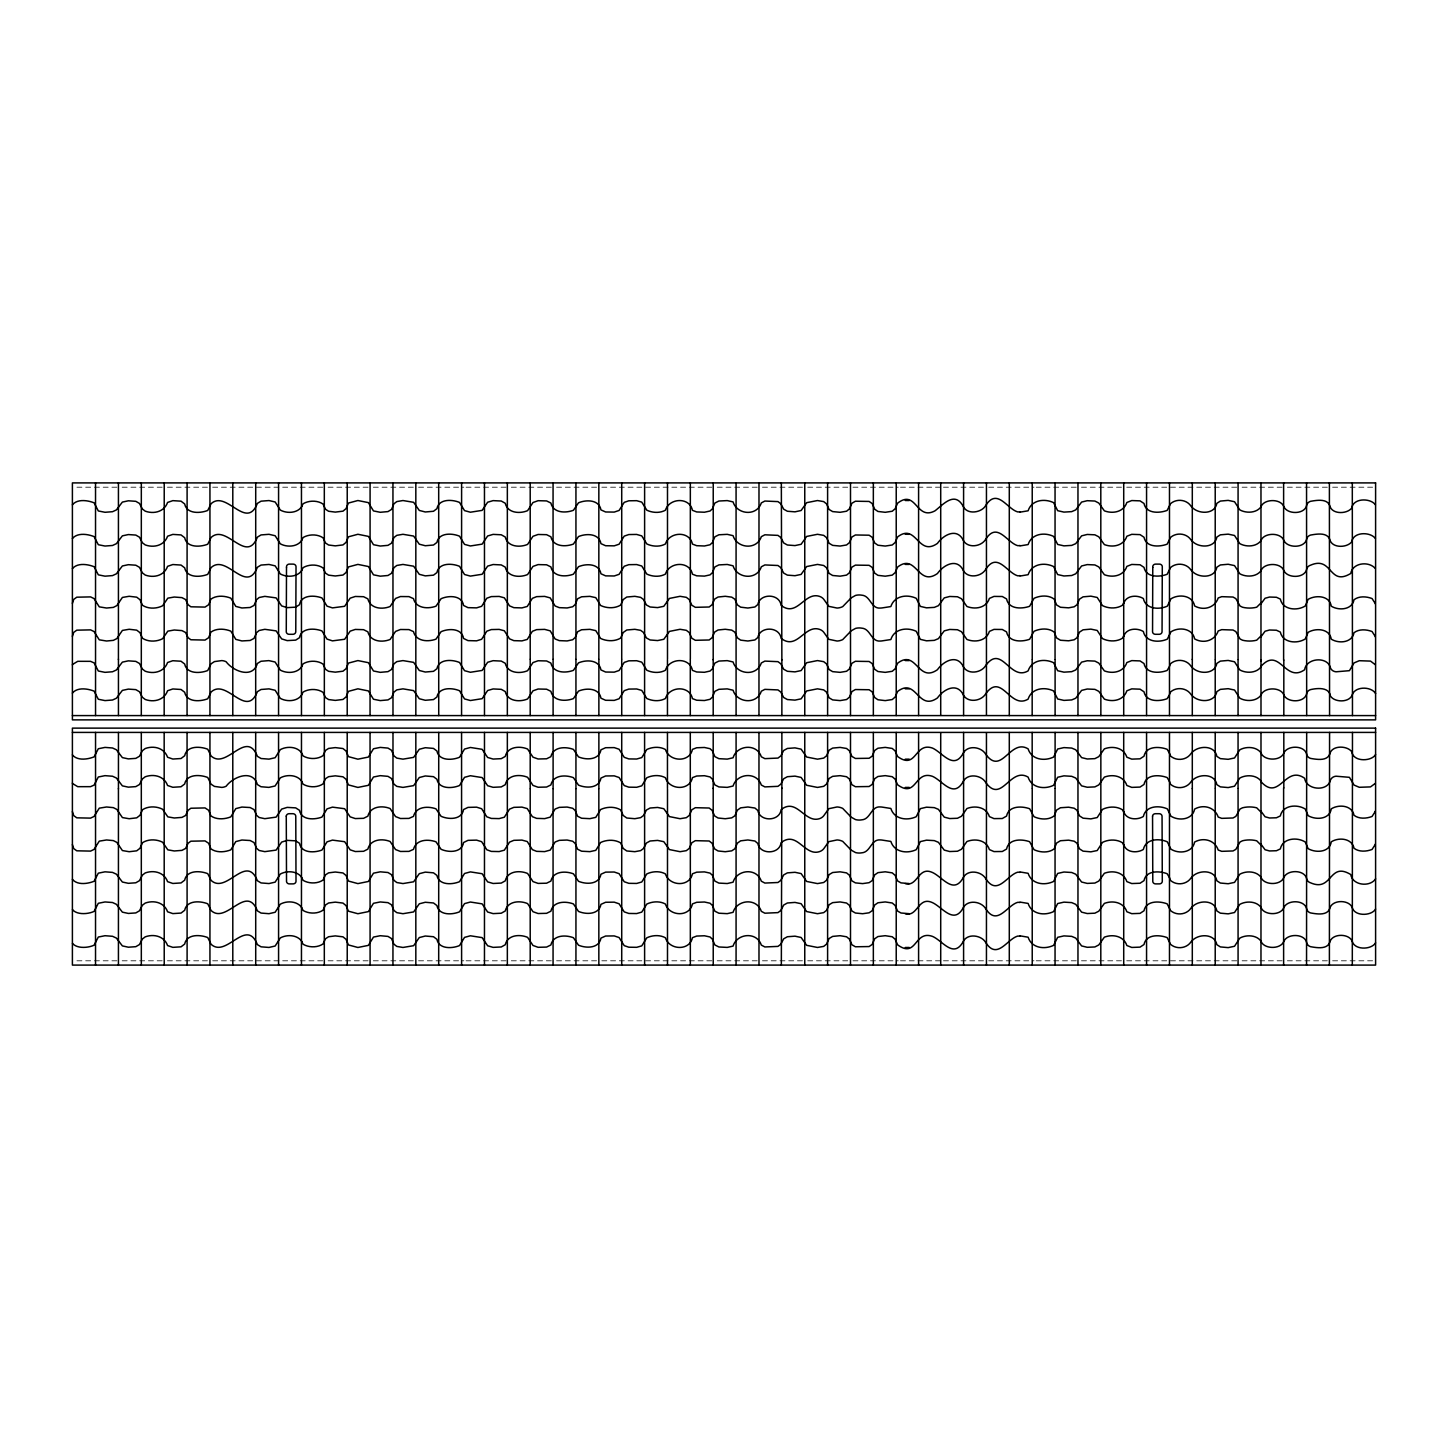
<?xml version="1.0" encoding="UTF-8"?>
<svg xmlns="http://www.w3.org/2000/svg" width="1448" height="1448" viewBox="0 0 1448 1448"><rect width="100%" height="100%" fill="white"/><g stroke="black" fill="none" stroke-linecap="round" stroke-linejoin="round"><path stroke-width="0.75" stroke-dasharray="5 3.75" d="M76.925 487.198L119.913 487.198M122.175 487.198L165.162 487.198M167.425 487.198L210.412 487.198M212.675 487.198L325.8 487.198M328.062 487.198L371.05 487.198M373.312 487.198L416.3 487.198M418.562 487.198L463.812 487.198M466.075 487.198L509.062 487.198M511.325 487.198L554.312 487.198M556.575 487.198L599.562 487.198M601.825 487.198L714.95 487.198M717.212 487.198L760.2 487.198M762.462 487.198L805.45 487.198M807.712 487.198L850.7 487.198M852.962 487.198L898.212 487.198M900.475 487.198L941.2 487.198M943.462 487.198L986.45 487.198M988.712 487.198L1033.963 487.198M1036.225 487.198L1079.213 487.198M1081.475 487.198L1124.463 487.198M1126.725 487.198L1239.85 487.198M1242.112 487.198L1285.1 487.198M1287.362 487.198L1330.35 487.198M1332.612 487.198L1373.338 487.198M76.925 960.802L119.913 960.802M122.175 960.802L165.162 960.802M167.425 960.802L210.412 960.802M212.675 960.802L325.8 960.802M328.062 960.802L371.05 960.802M373.312 960.802L416.3 960.802M418.562 960.802L463.812 960.802M466.075 960.802L509.062 960.802M511.325 960.802L554.312 960.802M556.575 960.802L599.562 960.802M601.825 960.802L714.95 960.802M717.212 960.802L760.2 960.802M762.462 960.802L805.45 960.802M807.712 960.802L850.7 960.802M852.962 960.802L898.212 960.802M900.475 960.802L941.2 960.802M943.462 960.802L986.45 960.802M988.712 960.802L1033.963 960.802M1036.225 960.802L1079.213 960.802M1081.475 960.802L1124.463 960.802M1126.725 960.802L1239.85 960.802M1242.112 960.802L1285.1 960.802M1287.362 960.802L1330.35 960.802M1332.612 960.802L1373.338 960.802"/><path stroke-width="1.5" d="M713.194 659.872L713.231 482.908M781.866 788.02L781.341 965.092M1192.301 788.707L1192.301 732.416M1260.991 659.962L1260.991 715.584M1375.347 783.35L1370.532 786.898L1359.274 787.296L1354.079 785.087L1349.427 777.323L1335.979 776.2A6.57 5.955 0 0 0 1330.133 781.142C1326.603 791.784 1306.168 789.866 1304.648 778.282C1285.209 764.58 1279.616 801.631 1261.371 782.065M1375.129 811.332L1375.148 811.26A32.689 29.612 0 0 0 1374.804 812.219L1372.052 816.473C1366.423 818.645 1359.002 819.152 1354.025 815.278C1351.998 805.179 1338.803 804.111 1331.273 808.853C1329.626 819.55 1315.888 820.147 1308.159 815.695L1305.282 809.07C1297.354 803.948 1282.747 804.925 1280.34 815.93L1276.43 817.776L1269.534 817.993L1265.063 816.763L1260.955 811.17M1375.148 844.238L1375.129 844.311A32.689 29.612 0 0 0 1374.804 845.198L1372.052 849.451C1366.423 851.623 1359.002 852.13 1354.025 848.256C1352.034 838.356 1338.966 836.98 1331.273 841.831C1329.626 852.528 1315.888 853.125 1308.159 848.673L1305.282 842.048C1297.354 836.926 1282.747 837.903 1280.34 848.908L1276.43 850.736L1269.534 850.953L1265.063 849.741L1260.955 844.148M1169.622 665.827L1170.599 663.673C1176.482 658.514 1186.527 659.474 1190.944 666.134A14.878 13.485 0 0 0 1193.243 668.433C1200.193 674.406 1214.89 674.062 1216.845 663.383L1220.356 661.121L1228.157 660.433L1234.529 661.79L1239.814 669.935C1246.348 673.61 1257.045 673.193 1261.389 666.315M1169.622 694.081L1170.599 691.927C1176.482 686.75 1186.527 687.728 1190.944 694.388A14.878 13.485 0 0 0 1193.243 696.687C1200.193 702.66 1214.89 702.316 1216.845 691.637L1220.356 689.375L1228.157 688.687L1234.529 690.026L1239.814 698.189C1246.348 701.864 1257.045 701.447 1261.389 694.569M72.4 603.345L73.739 599.4L76.78 597.191L90.572 596.902L94.011 598.567L99.279 606.857L106.573 608.033L113.342 607.4L116.817 605.626L122.392 597.445L129.162 596.286L136.709 597.173L139.895 599.635L142.592 605.355C148.348 609.065 156.619 608.866 162.592 605.771L167.841 598.151L174.285 597.029L181.941 597.626L185.543 599.526L188.113 604.739L190.865 606.803L205.037 607.092L208.548 604.793L210.956 599.11C216.548 595.11 224.657 595.725 230.811 598.151L235.807 606.404L241.907 607.979L250.124 607.49L253.979 605.463L256.567 599.725L259.138 597.517L264.821 596.359L276.097 597.897L281.654 605.916L287.193 607.635L295.682 607.164L299.464 604.721C301.365 594.657 314.451 595.11 321.945 597.952L327.031 606.151L332.461 607.889L344.642 606.296L350.163 598.169L355.285 596.467L363.575 596.703L367.864 598.857C370.217 608.594 381.964 609.807 390.091 606.513L395.557 598.44L400.444 596.54L408.951 596.612L413.495 598.639C415.938 608.45 427.848 609.174 435.993 606.187L441.079 598.712C448.717 595.291 461.912 595.164 463.577 605.481L467.994 607.653L476.591 607.87L481.641 606.314L486.836 598.223L491.306 596.594L499.162 596.431L504.338 597.825L509.533 605.861L513.859 607.671L521.914 607.907L527.253 606.459L532.357 598.35L536.629 596.648L544.665 596.395L550.222 597.897L555.109 605.988L559.29 607.653L567.109 607.961L572.72 606.748L575.182 604.504L577.625 598.748L581.625 596.793L589.879 596.359L595.798 597.662L600.63 605.499C606.676 608.377 614.73 608.667 620.559 605.137L623.292 599.49L626.785 597.029L634.839 596.323L640.668 597.372L643.473 599.49L646.46 604.993L650.116 607.002L657.609 607.599L663.799 606.314L669.429 598.422L680.053 596.304L686.334 597.336L689.212 599.581L691.873 605.264L695.348 607.327L709.176 607.002L712.09 604.703L714.679 599.038L718.081 597.029L725.231 596.286L731.747 597.155L734.824 599.201L737.412 604.884L740.634 607.164L747.874 608.033L754.915 606.984L757.829 604.522C759.892 593.246 779.476 593.227 781.106 605.373C797.178 617.862 804.527 591.345 819.514 596.377A9.032 8.181 0 0 1 823.767 599.291L828.799 606.35L837.053 608.051A12.978 11.765 0 0 0 842.736 606.603L851.153 597.879L855.515 595.436A12.96 11.747 0 0 1 861.632 595.164C870.773 595.653 870.845 609.137 880.547 608.051A15.114 13.684 0 0 0 882.773 607.816L890.864 606.567C894.212 595.924 906.756 593.879 916.222 598.314L920.367 606.404L926.521 607.834L934.322 607.382L938.413 605.68L944.241 597.897L949.725 596.467L957.436 596.757L961.418 598.694L966.938 606.477C975.391 609.789 986.378 607.87 989.4 598.422L993.98 596.413L1002.288 596.504L1006.577 598.947C1008.659 609.355 1021.691 609.101 1029.6 606.296L1034.035 598.314C1040.117 595.454 1048.66 594.838 1054.18 599.146L1056.642 604.974L1060.461 607.273L1068.624 607.834L1074.163 606.803L1076.914 604.812L1079.556 599.11L1083.068 596.847L1090.869 596.16L1097.204 597.463L1102.489 605.608C1108.462 608.667 1116.698 608.92 1122.453 605.246L1123.72 602.748M72.4 636.324L73.739 632.378L76.78 630.17L90.572 629.88L94.011 631.527L99.279 639.835L106.573 641.011L113.342 640.36L116.817 638.604L122.392 630.423L129.162 629.265L136.709 630.151L139.895 632.613L142.592 638.333C148.348 642.043 156.619 641.826 162.592 638.731L167.841 631.129L174.285 630.007L181.941 630.604L185.543 632.486L188.113 637.717L190.865 639.763L205.037 640.07L208.548 637.772L210.956 632.088C216.548 628.088 224.657 628.685 230.811 631.129L235.807 639.383L241.907 640.939L250.124 640.469L253.979 638.423L256.567 632.704L259.138 630.495L264.821 629.319L276.097 630.875L281.654 638.894L287.193 640.613L295.682 640.125L299.464 637.699C301.365 627.636 314.451 628.07 321.945 630.93L327.031 639.111L332.461 640.867L344.642 639.274L350.163 631.147L355.285 629.428L363.575 629.681L367.864 631.817C370.217 641.573 381.964 642.785 390.091 639.473L395.557 631.419L400.444 629.5L408.951 629.59L413.495 631.618C415.938 641.428 427.848 642.152 435.993 639.147L441.079 631.69C448.735 628.305 461.876 628.07 463.577 638.459L467.994 640.613L476.591 640.831L481.641 639.274L486.836 631.183L491.306 629.572L499.162 629.391L504.338 630.785L509.533 638.84L513.859 640.649L521.914 640.885L527.253 639.419L532.357 631.328L536.629 629.627L544.665 629.373L550.222 630.857L555.109 638.966L559.29 640.631L567.109 640.939L572.72 639.726L575.182 637.464L577.625 631.726L581.625 629.753L589.879 629.337L595.798 630.64L600.63 638.459C606.676 641.355 614.73 641.645 620.559 638.115L623.292 632.45L626.785 629.989L634.839 629.301L640.668 630.351L643.473 632.468L646.46 637.971L650.116 639.98L657.609 640.559L663.799 639.292L669.429 631.4L680.053 629.283L686.334 630.314L689.212 632.541L691.873 638.242L695.348 640.306L709.176 639.98L712.09 637.681L714.679 632.016L718.081 629.989L725.231 629.265L731.747 630.133L734.824 632.179L737.412 637.862L740.634 640.143L747.874 641.011L754.915 639.962L757.829 637.5C759.892 626.224 779.458 626.206 781.106 638.351C797.178 650.822 804.527 624.323 819.514 629.355A9.032 8.181 0 0 1 823.767 632.269L828.799 639.31L837.053 641.03A12.978 11.765 0 0 0 842.736 639.582L851.153 630.839L855.515 628.414A12.96 11.747 0 0 1 861.632 628.142C870.773 628.631 870.845 642.116 880.547 641.03A15.114 13.684 0 0 0 882.773 640.776L890.864 639.545C894.104 628.866 906.828 626.875 916.222 631.292L920.367 639.364L926.521 640.812L934.322 640.36L938.413 638.64L944.241 630.875L949.725 629.446L957.436 629.735L961.418 631.672L966.938 639.455C975.391 642.767 986.378 640.849 989.4 631.4L993.98 629.391L1002.288 629.482L1006.577 631.925C1008.659 642.333 1021.691 642.079 1029.6 639.274L1034.035 631.292C1040.117 628.432 1048.66 627.799 1054.18 632.124L1056.642 637.953L1060.461 640.251L1068.624 640.794L1074.163 639.781L1076.914 637.772L1079.556 632.088L1083.068 629.826L1090.869 629.12L1097.204 630.441L1102.489 638.586C1108.462 641.627 1116.698 641.898 1122.453 638.224L1123.72 635.726M1169.477 666.514L1167.142 670.442C1159.432 673.356 1146.092 673.899 1144.01 663.546L1140.047 660.921L1131.757 660.614L1126.852 662.551C1123.739 671.962 1113.005 674.171 1104.371 670.876L1098.76 663.075L1094.887 661.102L1087.231 660.759L1081.602 662.134L1075.737 669.953L1071.701 671.673L1063.954 672.162L1057.674 670.732L1053.583 662.695C1044.062 658.17 1031.628 660.197 1028.134 670.858C1009.998 681.556 1001.799 643.6 985.798 665.428M1169.477 694.769L1167.142 698.696C1159.432 701.61 1146.092 702.153 1144.01 691.8L1140.047 689.176L1131.757 688.868L1126.852 690.805C1123.739 700.217 1113.005 702.425 1104.371 699.131L1098.76 691.33L1094.887 689.357L1087.231 689.013L1081.602 690.388L1075.737 698.207L1071.701 699.927L1063.954 700.398L1057.674 698.986L1053.583 690.949C1044.153 686.461 1031.465 688.397 1028.134 699.113C1009.98 709.972 1001.835 671.727 985.798 693.683M1260.937 603.02L1256.683 607.219A27.041 24.489 0 0 1 1242.583 607.255L1240.049 606.024L1235.832 598.621L1233.026 597.047L1221.732 596.666L1218.202 597.97C1214.981 607.671 1203.704 611.092 1194.6 605.934C1192.591 595.291 1178.998 593.752 1170.943 598.839L1167.323 606.151C1159.052 609.88 1145.694 609.264 1143.359 598.549C1137.151 594.639 1125.983 595.255 1123.72 603.526M1260.937 635.998L1256.683 640.197A27.041 24.489 0 0 1 1242.583 640.233L1240.049 638.984L1235.832 631.6L1233.026 630.025L1221.732 629.645L1218.202 630.948C1214.926 640.559 1203.722 644.125 1194.6 638.894C1192.591 628.251 1178.998 626.712 1170.943 631.817L1167.323 639.111C1159.052 642.858 1145.694 642.242 1143.359 631.527C1137.151 627.618 1125.983 628.233 1123.72 636.486M1375.564 754.553C1371.763 761.467 1353.283 762.336 1351.744 751.693C1347.111 745.43 1331.762 745.105 1329.807 754.01C1327.074 761.358 1316.666 759.422 1310.603 758.408A6.027 5.466 0 0 1 1306.766 754.861C1305.3 745.068 1287.344 744.906 1283.833 753.087C1280.72 760.978 1265.226 760.942 1261.371 753.811M1375.6 878.864C1369.971 887.353 1352.631 885.561 1350.749 874.538C1328.757 861.252 1332.612 892.384 1310.603 882.827A6.027 5.466 0 0 1 1306.766 879.28C1305.3 869.488 1287.344 869.325 1283.833 877.506C1280.72 885.398 1265.226 885.361 1261.371 878.23M1375.564 909.091C1371.672 915.878 1355.183 916.656 1352.341 907.932C1349.536 899.389 1331.78 899.389 1329.807 908.566C1327.074 915.896 1316.666 913.978 1310.603 912.946A6.027 5.466 0 0 1 1306.766 909.398C1305.3 899.624 1287.344 899.461 1283.833 907.643C1280.72 915.516 1265.226 915.498 1261.371 908.349M1375.564 942.847C1371.672 949.635 1355.183 950.413 1352.341 941.689C1349.536 933.145 1331.78 933.145 1329.807 942.322C1327.074 949.653 1316.666 947.734 1310.603 946.702A6.027 5.466 0 0 1 1306.766 943.155C1305.3 933.381 1287.344 933.218 1283.833 941.399C1280.72 949.291 1265.226 949.255 1261.371 942.123M1261.389 506.257C1257.045 513.153 1246.348 513.551 1239.814 509.877L1234.529 501.732L1228.157 500.375L1220.356 501.08L1216.845 503.325C1214.963 514.094 1200.139 514.293 1193.243 508.375A14.878 13.485 0 0 1 1190.944 506.076C1186.527 499.415 1176.482 498.456 1170.599 503.632L1167.142 510.402C1159.432 513.316 1146.092 513.859 1144.01 503.488L1140.047 500.863L1131.757 500.556L1126.852 502.492C1123.739 511.904 1113.005 514.112 1104.371 510.836L1098.76 503.035L1094.887 501.044L1087.231 500.7L1081.602 502.076L1075.737 509.895L1071.701 511.633L1063.954 512.103L1057.674 510.691L1053.583 502.637C1044.153 498.148 1031.465 500.103 1028.134 510.8L1020.044 512.139M1261.389 540.014C1257.045 546.91 1246.348 547.308 1239.814 543.634L1234.529 535.489L1228.157 534.149L1220.356 534.837L1216.845 537.081C1214.963 547.851 1200.139 548.05 1193.243 542.131A14.878 13.485 0 0 1 1190.944 539.832C1186.527 533.172 1176.482 532.212 1170.599 537.389L1167.142 544.158C1159.432 547.072 1146.092 547.615 1144.01 537.244L1140.047 534.62L1131.757 534.33L1126.852 536.249C1123.739 545.661 1113.005 547.887 1104.371 544.593L1098.76 536.792L1094.887 534.819L1087.231 534.457L1081.602 535.851L1075.737 543.652L1071.701 545.389L1063.954 545.86L1057.674 544.448L1053.583 536.394C1044.153 531.905 1031.465 533.86 1028.134 544.575L1020.044 545.896M1261.389 570.15C1257.045 577.028 1246.348 577.444 1239.814 573.77L1234.529 565.607L1228.157 564.268L1220.356 564.955L1216.845 567.218C1214.963 577.987 1200.139 578.186 1193.243 572.268A14.878 13.485 0 0 1 1190.944 569.969C1186.527 563.308 1176.482 562.349 1170.599 567.507L1167.142 574.277C1159.432 577.191 1146.092 577.734 1144.01 567.381L1140.047 564.756L1131.757 564.449L1126.852 566.385C1123.739 575.797 1113.005 578.005 1104.371 574.711L1098.76 566.91L1094.887 564.937L1087.231 564.593L1081.602 565.969L1075.737 573.788L1071.701 575.508L1063.954 575.978L1057.674 574.566L1053.583 566.53C1044.062 562.005 1031.628 564.032 1028.134 574.693L1020.044 576.033M1261.371 505.877C1265.226 498.746 1280.72 498.709 1283.833 506.601C1287.344 514.782 1305.3 514.619 1306.766 504.845A6.027 5.466 0 0 1 1310.603 501.298C1316.648 500.266 1327.074 498.347 1329.807 505.678C1331.762 514.583 1347.111 514.257 1351.744 508.013C1353.428 497.678 1370.749 498.021 1375.419 504.827M1261.371 539.651C1265.226 532.502 1280.72 532.466 1283.833 540.357C1287.344 548.539 1305.3 548.376 1306.766 538.602A6.027 5.466 0 0 1 1310.603 535.054C1316.648 534.022 1327.074 532.104 1329.807 539.434C1331.762 548.358 1347.111 548.014 1351.744 541.769C1353.428 531.434 1370.749 531.778 1375.419 538.584M1261.371 569.77C1265.226 562.639 1280.72 562.602 1283.833 570.494C1287.344 578.675 1305.3 578.512 1306.766 568.72A6.027 5.466 0 0 1 1310.603 565.173C1332.612 555.616 1328.757 586.748 1350.749 573.462C1352.704 562.584 1369.012 560.919 1375.347 568.539M1261.371 694.189C1265.226 687.058 1280.72 687.022 1283.833 694.913C1287.344 703.095 1305.3 702.932 1306.766 693.139A6.027 5.466 0 0 1 1310.603 689.592C1317.155 688.126 1329.119 686.895 1330.386 695.909C1334.386 702.66 1349.645 702.823 1352.341 694.624C1355.274 686.117 1371.365 686.28 1375.6 693.556M1261.371 665.935C1279.616 646.369 1285.209 683.42 1304.648 669.718C1306.187 658.134 1326.585 656.216 1330.133 666.858A6.57 5.955 0 0 0 1335.979 671.8L1349.427 670.677L1354.079 662.913L1359.274 660.704L1370.532 661.102L1375.347 664.741M985.563 505.75C981.726 512.429 968.006 515.072 963.481 506.927M985.654 539.344C981.292 546.656 968.097 548.557 963.481 540.683M985.654 569.462C981.292 576.793 968.097 578.693 963.481 570.802M985.654 665.628C981.292 672.958 968.097 674.859 963.481 666.967M985.654 693.882C981.292 701.212 968.097 703.113 963.481 695.221M963.336 753.069C953.671 770.734 942.485 752.544 932.494 748.091C914.376 741.774 916.801 770.445 897.651 756.562L895.136 750.951L892.24 748.453L885.235 747.385L877.941 748.236L874.683 750.48L872.167 756.164L869.108 758.263L855.406 758.462L851.949 756.453L849.397 750.824L846.573 748.471L840.093 747.403L832.654 748.091L829.143 750.173L826.518 755.82L823.695 758.1L817.468 759.168L806.663 757.033L801.106 749.159L794.97 747.874L787.386 748.453L783.712 750.48L780.762 755.965L777.974 758.082L764.87 758.643L761.322 756.779C756.761 742.951 736.797 745.123 733.086 757.775L727.24 759.114L718.896 758.68L714.86 756.652L712.452 750.933L710.027 748.688L704.452 747.476L696.669 747.765L692.434 749.394C689.646 762.825 669.32 761.919 665.428 749.503C659.854 746.39 652.487 746.824 646.822 749.503L641.754 757.576L636.686 759.024L628.812 758.915L624.233 757.322L619.092 749.25L614.224 747.602L605.608 747.711L600.956 749.811C599.182 760.11 586.331 760.218 578.494 756.888L573.444 749.412C565.462 746.39 553.172 746.661 550.892 756.671L546.584 758.788L538.095 758.987L532.991 757.177L527.579 749.032C519.615 745.666 507.506 746.625 505.261 756.435L501.261 758.661L493.098 759.06L487.65 757.467L482.112 749.304L470.383 747.476L464.536 749.069L459.505 757.268C452.174 760.363 438.889 761.014 436.916 751.005L433.495 748.417L425.296 747.711L419.287 749.268L413.639 757.376L402.96 759.15L396.806 758.119L393.983 755.928L391.449 750.227L387.974 748.091L380.263 747.403L373.475 748.761L368.371 757.069L357.891 759.186L348.461 756.652L346.036 751.041L342.977 748.544L335.284 747.602L328.587 748.435L325.529 750.426L323.013 755.657C317.42 759.458 308.967 759.367 303.193 755.983L301.854 753.666M963.336 781.323C953.617 799.061 942.576 780.707 932.494 776.345C914.376 770.028 916.801 798.699 897.651 784.816L895.136 779.205L892.24 776.707L885.235 775.639L877.941 776.49L874.683 778.734L872.167 784.418L869.108 786.517L855.406 786.716L851.949 784.707L849.397 779.078L846.573 776.725L840.093 775.657L832.654 776.345L829.143 778.427L826.518 784.074L823.695 786.336L817.468 787.422L806.663 785.269L801.106 777.413L794.97 776.128L787.386 776.707L783.712 778.734L780.762 784.219L777.974 786.336L764.87 786.898L761.322 785.033C756.761 771.205 736.797 773.377 733.086 786.029L727.24 787.368L718.896 786.934L714.86 784.906L712.452 779.187L710.027 776.942L704.452 775.712L696.669 776.019L692.434 777.648C689.646 791.079 669.32 790.174 665.428 777.757C659.854 774.644 652.487 775.078 646.822 777.757L641.754 785.83L636.686 787.278L628.812 787.169L624.233 785.576L619.092 777.504L614.224 775.856L605.608 775.965L600.956 778.065C599.146 788.418 586.368 788.436 578.494 785.124L573.444 777.666C565.462 774.644 553.172 774.915 550.892 784.925L546.584 787.042L538.095 787.241L532.991 785.431L527.579 777.286C519.633 773.992 507.488 774.771 505.261 784.689L501.261 786.916L493.098 787.314L487.65 785.721L482.112 777.558L470.383 775.73L464.536 777.323L459.505 785.522C452.174 788.617 438.889 789.269 436.916 779.259L433.495 776.671L425.296 775.965L419.287 777.522L413.639 785.631L402.96 787.404L396.806 786.373L393.983 784.183L391.449 778.481L387.974 776.345L380.263 775.657L373.475 777.015L368.371 785.323L357.891 787.422L348.461 784.906L346.036 779.296L342.977 776.798L335.284 775.838L328.587 776.689L325.529 778.68L323.013 783.911C317.42 787.712 308.967 787.603 303.193 784.237L301.854 781.92M963.336 877.488C953.671 895.154 942.485 876.963 932.494 872.511C917.978 865.795 917.96 887.19 905.235 883.606M963.282 907.715C953.888 925.091 942.449 907.226 932.494 902.647C917.978 895.914 917.96 917.326 905.235 913.742M963.282 941.471C953.617 959.083 942.612 940.657 932.494 936.404C914.159 929.888 916.946 958.829 897.651 944.874L895.136 939.245L892.24 936.765L885.235 935.698L877.941 936.548L874.683 938.793L872.167 944.458L869.108 946.558L855.406 946.775L851.949 944.766L849.397 939.137L846.573 936.784L840.093 935.698L832.654 936.404L829.143 938.485L826.518 944.132L823.695 946.395L817.468 947.463L806.663 945.327L801.106 937.471L794.97 936.168L787.386 936.747L783.712 938.793L780.762 944.259L777.974 946.395L764.87 946.956L761.322 945.091C756.761 931.245 736.797 933.435 733.086 946.087L727.24 947.408L718.896 946.974L714.86 944.947L712.452 939.245L710.027 936.983L704.452 935.77L696.669 936.06L692.434 937.689C689.646 951.119 669.32 950.214 665.428 937.797C659.854 934.684 652.487 935.118 646.822 937.815L641.754 945.87L636.686 947.318L628.812 947.209L624.233 945.635L619.092 937.544L614.224 935.915L605.608 936.023L600.956 938.105C599.182 948.422 586.331 948.512 578.494 945.182L573.444 937.725C565.462 934.684 553.172 934.974 550.892 944.965L546.584 947.082L538.095 947.3L532.991 945.472L527.579 937.345C519.615 933.978 507.506 934.919 505.261 944.73L501.261 946.974L493.098 947.372L487.65 945.779L482.112 937.616L470.383 935.788L464.536 937.381L459.505 945.58C452.174 948.675 438.889 949.327 436.916 939.318L433.495 936.729L425.296 936.023L419.287 937.562L413.639 945.689L402.96 947.463L396.806 946.413L393.983 944.241L391.449 938.521L387.974 936.404L380.263 935.716L373.475 937.073L368.371 945.381L357.891 947.481L348.461 944.947L346.036 939.354L342.977 936.838L335.284 935.897L328.587 936.747L325.529 938.738L323.013 943.969C317.42 947.77 308.967 947.662 303.193 944.295L301.854 941.96M72.4 504.827C77.251 498.746 87.676 500.248 94.102 502.836L98.319 510.963L105.016 512.284L112.528 511.705L116.401 509.913L122.374 502.094L128.365 500.791L135.804 501.316L139.424 503.415L142.429 509.026L145.234 511.162C154.067 514.348 164.312 511.687 167.588 502.438L172.837 500.646L181.036 501.171L184.674 503.958C186.774 514.185 200.24 513.406 207.734 510.456L211.1 503.723C226.359 489.551 246.359 531.036 257.4 503.379L261.056 501.171L268.984 500.556L275.156 501.985L280.315 510.058C286.867 513.714 297.492 513.316 301.854 506.438M72.4 538.584C77.251 532.502 87.676 534.004 94.102 536.611L98.319 544.72L105.016 546.041L112.528 545.48L116.401 543.67L122.374 535.851L128.365 534.565L135.804 535.072L139.424 537.172L142.429 542.783L145.234 544.919C154.067 548.104 164.312 545.444 167.588 536.212L172.837 534.403L181.036 534.927L184.674 537.715C186.774 547.941 200.24 547.163 207.734 544.213L211.1 537.48C226.359 523.307 246.359 564.792 257.4 537.136L261.056 534.927L268.984 534.312L275.156 535.742L280.315 543.814C286.867 547.471 297.492 547.072 301.854 540.194M72.4 568.702C77.251 562.62 87.676 564.141 94.102 566.729L98.319 574.838L105.016 576.177L112.528 575.598L116.401 573.806L122.374 565.969L128.365 564.684L135.804 565.209L139.424 567.308L142.429 572.901L145.234 575.055C154.067 578.241 164.312 575.562 167.588 566.331L172.837 564.539L181.036 565.064L184.674 567.833C186.774 578.078 200.24 577.299 207.734 574.349L211.1 567.616C226.522 553.317 246.214 595.001 257.4 567.254L261.056 565.064L268.984 564.449L275.156 565.86L280.315 573.951C286.867 577.589 297.492 577.191 301.854 570.313M72.4 693.121C77.251 687.04 87.676 688.56 94.102 691.149L98.319 699.257L105.016 700.597L112.528 700.018L116.401 698.226L122.374 690.388L128.365 689.103L135.804 689.628L139.424 691.728L142.429 697.321L145.234 699.475C154.067 702.66 164.312 699.981 167.588 690.75L172.837 688.958L181.036 689.483L184.674 692.253C186.774 702.497 200.24 701.719 207.734 698.769L211.1 692.035C226.522 677.736 246.214 719.403 257.4 691.673L261.056 689.483L268.984 688.868L275.156 690.28L280.315 698.37C286.867 702.009 297.492 701.61 301.854 694.732M301.854 666.478C297.51 673.374 286.867 673.754 280.315 670.116L275.084 662.008L268.839 660.614L260.966 661.265L257.382 663.474C252.767 679.04 233.273 671.347 226.178 661.79A10.317 9.34 0 0 0 221.743 660.596L214.449 661.591L211.082 663.799L207.716 670.533C200.204 673.465 186.774 674.207 184.656 663.999L181 661.229L172.783 660.722L167.57 662.514C164.276 671.745 154.049 674.388 145.216 671.22L142.411 669.067L139.424 663.456L135.786 661.374L128.347 660.849L122.374 662.134L116.401 669.971L112.51 671.763L104.98 672.343L98.319 671.003L94.084 662.894L90.536 661.338L77.74 661.32L72.653 664.379A7.385 6.679 0 0 0 72.4 664.867M1260.955 603.852L1265.063 598.259L1269.534 597.047L1276.43 597.264L1280.34 599.092C1282.747 610.097 1297.354 611.074 1305.282 605.952L1308.159 599.327C1315.906 594.802 1329.608 595.562 1331.273 606.169C1338.73 610.821 1352.088 609.97 1354.025 599.744C1359.002 595.87 1366.423 596.377 1372.052 598.549L1374.804 602.802A32.689 29.612 0 0 0 1375.129 603.689L1375.148 603.762M1260.955 636.83L1265.063 631.238L1269.534 630.007L1276.43 630.224L1280.34 632.07C1282.747 643.075 1297.354 644.052 1305.282 638.93L1308.159 632.305C1315.906 627.78 1329.608 628.541 1331.273 639.147C1338.803 643.871 1352.016 642.84 1354.025 632.722C1359.002 628.848 1366.423 629.355 1372.052 631.527L1374.804 635.781A32.689 29.612 0 0 0 1375.129 636.668L1375.148 636.74M301.854 506.04L303.193 503.705C308.967 500.338 317.42 500.23 323.013 504.031L325.529 509.262L328.587 511.253L335.284 512.103L342.977 511.162L346.036 508.646L348.461 503.053L357.891 500.519L368.371 502.619L373.475 510.927L380.263 512.284L387.974 511.596L391.449 509.479L393.983 503.759L396.806 501.587L402.96 500.537L413.639 502.311L419.287 510.438L425.296 511.977L433.495 511.271L436.916 508.682C438.889 498.673 452.174 499.325 459.505 502.42L464.536 510.619L470.383 512.212L482.112 510.384L487.65 502.221L493.098 500.628L501.261 501.026L505.261 503.271C507.506 513.081 519.615 514.022 527.579 510.655L532.991 502.528L538.095 500.7L546.584 500.918L550.892 503.035C553.172 513.026 565.462 513.316 573.444 510.275L578.494 502.818C586.331 499.488 599.182 499.578 600.956 509.895L605.608 511.977L614.224 512.085L619.092 510.456L624.233 502.366L628.812 500.791L636.686 500.682L641.754 502.13L646.822 510.185C652.487 512.882 659.854 513.316 665.428 510.203C669.32 497.786 689.646 496.881 692.434 510.311L696.669 511.94L704.452 512.23L710.027 511.017L712.452 508.755L714.86 503.053L718.896 501.026L727.24 500.592L733.086 501.913C736.797 514.565 756.761 516.755 761.322 502.909L764.87 501.044L777.974 501.605L780.762 503.741L783.712 509.207L787.386 511.253L794.97 511.832L801.106 510.529L806.663 502.673L817.468 500.537L823.695 501.605L826.518 503.868L829.143 509.515L832.654 511.596L840.093 512.302L846.573 511.216L849.397 508.863L851.949 503.234L855.406 501.225L869.108 501.442L872.167 503.542L874.683 509.207L877.941 511.452L885.235 512.302L892.24 511.234L895.136 508.755L897.651 503.126C916.475 488.7 916.005 521.063 935.046 510.8C943.408 504.284 954.902 490.691 963.336 506.619M301.854 539.796L303.193 537.461C308.967 534.095 317.42 533.986 323.013 537.787L325.529 543.018L328.587 545.009L335.284 545.86L342.977 544.919L346.036 542.403L348.461 536.81L357.891 534.276L368.371 536.375L373.475 544.701L380.263 546.041L387.974 545.353L391.449 543.235L393.983 537.516L396.806 535.344L402.96 534.294L413.639 536.068L419.287 544.195L425.296 545.733L433.495 545.027L436.916 542.439C438.889 532.43 452.174 533.099 459.505 536.176L464.536 544.376L470.383 545.968L482.112 544.14L487.65 535.977L493.098 534.384L501.261 534.783L505.261 537.027C507.506 546.837 519.615 547.778 527.579 544.412L532.991 536.285L538.095 534.475L546.584 534.674L550.892 536.792C553.172 546.783 565.462 547.072 573.444 544.05L578.494 536.574C586.331 533.244 599.182 533.353 600.956 543.652L605.608 545.733L614.224 545.842L619.092 544.213L624.233 536.122L628.812 534.547L636.686 534.439L641.754 535.887L646.822 543.941C652.487 546.638 659.854 547.072 665.428 543.959C669.32 531.543 689.646 530.638 692.434 544.068L696.669 545.697L704.452 545.986L710.027 544.774L712.452 542.511L714.86 536.81L718.896 534.783L727.24 534.348L733.086 535.669C736.797 548.321 756.761 550.511 761.322 536.665L764.87 534.801L777.974 535.38L780.762 537.498L783.712 542.964L787.386 545.009L794.97 545.588L801.106 544.303L806.663 536.43L817.468 534.294L823.695 535.362L826.518 537.624L829.143 543.29L832.654 545.371L840.093 546.059L846.573 544.973L849.397 542.638L851.949 536.991L855.406 534.982L869.108 535.199L872.167 537.299L874.683 542.964L877.941 545.226L885.235 546.059L892.24 544.991L895.136 542.511L897.651 536.882C916.566 522.493 917.779 557.154 937.435 543.398C943.444 534.837 957.056 527.362 963.336 540.394M301.854 569.915L303.193 567.598C308.967 564.213 317.42 564.123 323.013 567.924L325.529 573.155L328.587 575.146L335.284 575.978L342.977 575.037L346.036 572.539L348.461 566.928L357.891 564.394L368.371 566.512L373.475 574.82L380.263 576.177L387.974 575.49L391.449 573.354L393.983 567.652L396.806 565.462L402.96 564.43L413.639 566.204L419.287 574.313L425.296 575.87L433.495 575.164L436.916 572.575C438.889 562.566 452.174 563.218 459.505 566.313L464.536 574.512L470.383 576.105L482.112 574.277L487.65 566.114L493.098 564.521L501.261 564.919L505.261 567.145C507.506 576.956 519.615 577.915 527.579 574.548L532.991 566.403L538.095 564.593L546.584 564.792L550.892 566.91C553.172 576.919 565.462 577.191 573.444 574.168L578.494 566.711C586.331 563.363 599.182 563.471 600.956 573.77L605.608 575.87L614.224 575.978L619.092 574.331L624.233 566.259L628.812 564.666L636.686 564.557L641.754 566.005L646.822 574.078C652.487 576.756 659.854 577.191 665.428 574.078C669.32 561.661 689.646 560.756 692.434 574.186L696.669 575.815L704.452 576.105L710.027 574.892L712.452 572.648L714.86 566.928L718.896 564.901L727.24 564.467L733.086 565.806C736.797 578.458 756.761 580.63 761.322 566.801L764.87 564.937L777.974 565.498L780.762 567.616L783.712 573.1L787.386 575.128L794.97 575.707L801.106 574.422L806.663 566.548L817.468 564.412L823.695 565.498L826.518 567.761L829.143 573.408L832.654 575.49L840.093 576.177L846.573 575.109L849.397 572.756L851.949 567.127L855.406 565.118L869.108 565.317L872.167 567.417L874.683 573.1L877.941 575.345L885.235 576.195L892.24 575.128L895.136 572.63L897.651 567.019C916.566 552.611 917.779 587.291 937.435 573.535C943.444 564.973 957.056 557.498 963.336 570.512M301.854 666.08L303.193 663.763C308.967 660.397 317.42 660.288 323.013 664.089L325.529 669.32L328.587 671.311L335.284 672.162L342.977 671.202L346.036 668.705L348.461 663.094L357.891 660.578L368.371 662.677L373.475 670.985L380.263 672.343L387.974 671.655L391.449 669.519L393.983 663.817L396.806 661.627L402.96 660.596L413.639 662.37L419.287 670.478L425.296 672.035L433.495 671.329L436.916 668.741C438.889 658.731 452.174 659.383 459.505 662.478L464.536 670.677L470.383 672.27L482.112 670.442L487.65 662.279L493.098 660.686L501.261 661.084L505.261 663.311C507.506 673.121 519.615 674.08 527.579 670.714L532.991 662.569L538.095 660.759L546.584 660.958L550.892 663.075C553.172 673.085 565.462 673.356 573.444 670.334L578.494 662.876C586.331 659.546 599.182 659.636 600.956 669.935L605.608 672.035L614.224 672.144L619.092 670.496L624.233 662.424L628.812 660.831L636.686 660.722L641.754 662.17L646.822 670.243C652.487 672.922 659.854 673.356 665.428 670.243C669.32 657.826 689.646 656.921 692.434 670.352L696.669 671.981L704.452 672.288L710.027 671.058L712.452 668.813L714.86 663.094L718.896 661.066L727.24 660.632L733.086 661.971C736.797 674.623 756.761 676.795 761.322 662.967L764.87 661.102L777.974 661.664L780.762 663.781L783.712 669.266L787.386 671.293L794.97 671.872L801.106 670.587L806.663 662.731L817.468 660.578L823.695 661.664L826.518 663.926L829.143 669.573L832.654 671.655L840.093 672.343L846.573 671.275L849.397 668.922L851.949 663.293L855.406 661.284L869.108 661.483L872.167 663.582L874.683 669.266L877.941 671.51L885.235 672.361L892.24 671.293L895.136 668.795L897.651 663.184C916.566 648.776 917.779 683.456 937.435 669.7C943.444 661.139 957.056 653.663 963.336 666.677M301.854 694.334L303.193 692.017C308.967 688.633 317.42 688.542 323.013 692.343L325.529 697.574L328.587 699.565L335.284 700.398L342.977 699.456L346.036 696.959L348.461 691.348L357.891 688.814L368.371 690.931L373.475 699.239L380.263 700.597L387.974 699.909L391.449 697.773L393.983 692.072L396.806 689.881L402.96 688.85L413.639 690.624L419.287 698.732L425.296 700.289L433.495 699.583L436.916 696.995C438.889 686.986 452.174 687.637 459.505 690.732L464.536 698.932L470.383 700.524L482.112 698.696L487.65 690.533L493.098 688.94L501.261 689.339L505.261 691.565C507.506 701.375 519.615 702.334 527.579 698.968L532.991 690.823L538.095 689.013L546.584 689.212L550.892 691.33C553.172 701.339 565.462 701.61 573.444 698.588L578.494 691.112C586.331 687.782 599.182 687.891 600.956 698.189L605.608 700.289L614.224 700.398L619.092 698.75L624.233 690.678L628.812 689.085L636.686 688.976L641.754 690.424L646.822 698.497C652.487 701.176 659.854 701.61 665.428 698.497C669.32 686.081 689.646 685.176 692.434 698.606L696.669 700.235L704.452 700.524L710.027 699.312L712.452 697.067L714.86 691.348L718.896 689.32L727.24 688.886L733.086 690.225C736.797 702.877 756.761 705.049 761.322 691.221L764.87 689.357L777.974 689.918L780.762 692.035L783.712 697.52L787.386 699.547L794.97 700.126L801.106 698.841L806.663 690.967L817.468 688.832L823.695 689.9L826.518 692.18L829.143 697.827L832.654 699.909L840.093 700.597L846.573 699.529L849.397 697.176L851.949 691.547L855.406 689.538L869.108 689.737L872.167 691.836L874.683 697.52L877.941 699.764L885.235 700.615L892.24 699.547L895.136 697.049L897.651 691.438C916.566 677.031 917.779 711.71 937.435 697.954C943.444 689.393 957.056 681.918 963.336 694.931M963.481 752.779C968.097 744.887 981.292 746.788 985.654 754.118M963.481 781.033C968.097 773.141 981.292 775.042 985.654 782.373M963.481 877.198C968.097 869.307 981.292 871.207 985.654 878.538M963.481 907.317C968.097 899.443 981.292 901.344 985.654 908.656M963.481 941.073C968.042 933.073 981.491 935.299 985.617 942.34M985.798 505.37C997.328 487.505 1007.211 509.171 1017.817 511.922A11.059 10.009 0 0 0 1020.044 511.723M985.798 539.127C997.328 521.262 1007.211 542.928 1017.817 545.679A11.059 10.009 0 0 0 1020.044 545.48M985.798 569.263C997.328 551.38 1007.211 573.064 1017.817 575.815A11.059 10.009 0 0 0 1020.044 575.598M909.217 759.15L905.235 759.186M909.217 787.404L905.235 787.441M909.217 883.57L901 882.882L897.651 880.981L895.136 875.37L892.24 872.873L885.235 871.805L877.941 872.655L874.683 874.9L872.167 880.583L869.108 882.683L862.628 883.606L855.406 882.882L851.949 880.873L849.397 875.244L846.573 872.891L840.093 871.823L832.654 872.511L829.143 874.592L826.518 880.239L823.695 882.502L817.468 883.588L806.663 881.452L801.106 873.578L794.97 872.293L787.386 872.873L783.712 874.9L780.762 880.384L777.974 882.502L764.87 883.063L761.322 881.199C756.761 867.37 736.797 869.542 733.086 882.194L727.24 883.533L718.896 883.099L714.86 881.072L712.452 875.352L710.027 873.108L704.452 871.895L696.669 872.185L692.434 873.814C689.646 887.244 669.32 886.339 665.428 873.922C659.854 870.809 652.487 871.244 646.822 873.922L641.754 881.995L636.686 883.443L628.812 883.334L624.233 881.741L619.092 873.669L614.224 872.022L605.608 872.13L600.956 874.23C599.146 884.583 586.368 884.601 578.494 881.289L573.444 873.832C565.462 870.809 553.172 871.081 550.892 881.09L546.584 883.208L538.095 883.407L532.991 881.597L527.579 873.452C519.633 870.158 507.488 870.936 505.261 880.855L501.261 883.081L493.098 883.479L487.65 881.886L482.112 873.723L470.383 871.895L464.536 873.488L459.505 881.687C452.174 884.782 438.889 885.434 436.916 875.425L433.495 872.836L425.296 872.13L419.287 873.687L413.639 881.796L402.96 883.57L396.806 882.538L393.983 880.348L391.449 874.646L387.974 872.511L380.263 871.823L373.475 873.18L368.371 881.488L357.891 883.606L348.461 881.072L346.036 875.461L342.977 872.963L335.284 872.022L328.587 872.854L325.529 874.845L323.013 880.076C317.42 883.877 308.967 883.787 303.193 880.402L301.854 878.085M909.217 913.688L901 913L897.651 911.118L895.136 905.489L892.24 903.009L885.235 901.941L877.941 902.774L874.683 905.036L872.167 910.702L869.108 912.801L862.628 913.724L855.406 913.018L851.949 911.009L849.397 905.362L846.573 903.027L840.093 901.941L832.654 902.629L829.143 904.71L826.518 910.376L823.695 912.638L817.468 913.706L806.663 911.57L801.106 903.697L794.97 902.412L787.386 902.991L783.712 905.036L780.762 910.502L777.974 912.62L764.87 913.199L761.322 911.335C756.761 897.489 736.797 899.679 733.086 912.331L727.24 913.652L718.896 913.217L714.86 911.19L712.452 905.489L710.027 903.226L704.452 902.014L696.669 902.303L692.434 903.932C689.646 917.362 669.32 916.457 665.428 904.041C659.854 900.928 652.487 901.362 646.822 904.059L641.754 912.113L636.686 913.561L628.812 913.453L624.233 911.878L619.092 903.787L614.224 902.158L605.608 902.267L600.956 904.348C599.182 914.647 586.331 914.756 578.494 911.426L573.444 903.95C565.462 900.928 553.172 901.217 550.892 911.208L546.584 913.326L538.095 913.525L532.991 911.715L527.579 903.588C519.615 900.222 507.506 901.163 505.261 910.973L501.261 913.217L493.098 913.616L487.65 912.023L482.112 903.86L470.383 902.032L464.536 903.624L459.505 911.824C452.174 914.901 438.889 915.57 436.916 905.561L433.495 902.973L425.296 902.267L419.287 903.805L413.639 911.932L402.96 913.706L396.806 912.656L393.983 910.484L391.449 904.765L387.974 902.647L380.263 901.959L373.475 903.299L368.371 911.625L357.891 913.724L348.461 911.19L346.036 905.597L342.977 903.081L335.284 902.14L328.587 902.991L325.529 904.982L323.013 910.213C317.42 914.014 308.967 913.905 303.193 910.539L301.854 908.204M909.217 947.463L905.235 947.499M72.4 715.584L1375.6 715.584M72.4 732.416L1375.6 732.416M905.235 500.501L909.217 500.537M905.235 534.258L909.217 534.312M905.235 564.394L909.217 564.43M905.235 660.559L909.217 660.596M905.235 688.814L909.217 688.85M1020.044 871.967L1028.134 873.307C1031.465 884.022 1044.153 885.959 1053.583 881.47L1057.674 873.434L1063.954 872.022L1071.701 872.492L1075.737 874.212L1081.602 882.031L1087.231 883.407L1094.887 883.063L1098.76 881.09L1104.371 873.289C1113.005 869.995 1123.739 872.203 1126.852 881.615L1131.757 883.552L1140.047 883.244L1144.01 880.619C1146.092 870.266 1159.432 870.809 1167.142 873.723L1169.477 877.651M1020.044 902.104L1028.134 903.425C1031.465 914.141 1044.153 916.095 1053.583 911.606L1057.674 903.552L1063.954 902.14L1071.701 902.611L1075.737 904.348L1081.602 912.149L1087.231 913.543L1094.887 913.181L1098.76 911.208L1104.371 903.407C1113.005 900.113 1123.739 902.339 1126.852 911.751L1131.757 913.67L1140.047 913.38L1144.01 910.756C1146.092 900.385 1159.432 900.928 1167.142 903.842L1170.599 910.611C1176.482 915.788 1186.527 914.828 1190.944 908.168A14.878 13.485 0 0 1 1193.243 905.869C1200.193 899.896 1214.89 900.24 1216.845 910.919L1220.356 913.163L1228.157 913.851L1234.529 912.511L1239.814 904.366C1246.348 900.692 1257.045 901.09 1261.389 907.986M1020.044 935.861L1028.134 937.2C1031.465 947.897 1044.153 949.852 1053.583 945.363L1057.674 937.309L1063.954 935.897L1071.701 936.367L1075.737 938.105L1081.602 945.924L1087.231 947.3L1094.887 946.956L1098.76 944.965L1104.371 937.164C1113.005 933.888 1123.739 936.096 1126.852 945.508L1131.757 947.445L1140.047 947.137L1144.01 944.512C1146.092 934.141 1159.432 934.684 1167.142 937.598L1170.599 944.368C1176.482 949.544 1186.527 948.585 1190.944 941.924A14.878 13.485 0 0 1 1193.243 939.625C1200.193 933.652 1214.89 933.996 1216.845 944.675L1220.356 946.92L1228.157 947.625L1234.529 946.268L1239.814 938.123C1246.348 934.449 1257.045 934.847 1261.389 941.743M985.798 754.317C1001.708 776.291 1010.161 737.991 1028.134 748.888C1031.465 759.603 1044.153 761.539 1053.583 757.051L1057.674 749.014L1063.954 747.602L1071.701 748.073L1075.737 749.793L1081.602 757.612L1087.231 758.987L1094.887 758.643L1098.76 756.671L1104.371 748.869C1113.005 745.575 1123.739 747.783 1126.852 757.195L1131.757 759.132L1140.047 758.824L1144.01 756.2C1146.092 745.847 1159.432 746.39 1167.142 749.304L1169.477 753.231M985.798 782.572C1001.672 804.418 1010.161 766.408 1028.134 777.142C1031.465 787.857 1044.153 789.794 1053.583 785.305L1057.674 777.268L1063.954 775.838L1071.701 776.327L1075.737 778.047L1081.602 785.866L1087.231 787.241L1094.887 786.898L1098.76 784.925L1104.371 777.124C1113.005 773.829 1123.739 776.038 1126.852 785.45L1131.757 787.386L1140.047 787.079L1144.01 784.454C1146.092 774.101 1159.432 774.644 1167.142 777.558L1169.477 781.486M985.798 878.737C997.328 896.62 1007.211 874.936 1017.817 872.185A11.059 10.009 0 0 1 1020.044 872.402M985.798 908.873C997.328 926.738 1007.211 905.072 1017.817 902.321A11.059 10.009 0 0 1 1020.044 902.52M985.798 942.63C997.328 960.495 1007.211 938.829 1017.817 936.078A11.059 10.009 0 0 1 1020.044 936.277M72.472 909.579C76.672 914.919 87.857 914.358 94.102 911.389L98.319 903.281L105.016 901.959L112.528 902.52L116.401 904.33L122.374 912.149L128.365 913.435L135.804 912.928L139.424 910.828L142.429 905.217L145.234 903.081C154.067 899.896 164.312 902.557 167.588 911.788L172.837 913.598L181.036 913.073L184.674 910.285C186.774 900.059 200.24 900.837 207.734 903.787L211.1 910.521C226.359 924.693 246.359 883.208 257.4 910.864L261.056 913.073L268.984 913.688L275.156 912.258L280.315 904.186C286.867 900.529 297.492 900.928 301.854 907.806M72.472 943.336C76.672 948.675 87.857 948.132 94.102 945.164L98.319 937.037L105.016 935.716L112.528 936.295L116.401 938.087L122.374 945.906L128.365 947.209L135.804 946.684L139.424 944.585L142.429 938.974L145.234 936.838C154.067 933.652 164.312 936.313 167.588 945.562L172.837 947.354L181.036 946.829L184.674 944.042C186.774 933.815 200.24 934.594 207.734 937.544L211.1 944.277C226.359 958.449 246.359 916.964 257.4 944.621L261.056 946.829L268.984 947.445L275.156 946.015L280.315 937.942C286.867 934.286 297.492 934.684 301.854 941.562M1123.72 812.274L1122.453 809.776C1116.698 806.102 1108.462 806.373 1102.489 809.414L1097.204 817.559L1090.869 818.88L1083.068 818.174L1079.556 815.912L1076.914 810.228L1074.163 808.219L1068.624 807.206L1060.461 807.749L1056.642 810.047L1054.18 815.876C1048.66 820.202 1040.117 819.568 1034.035 816.708L1029.6 808.726C1021.691 805.921 1008.659 805.667 1006.577 816.075L1002.288 818.518L993.98 818.609L989.4 816.6C986.36 807.169 975.409 805.215 966.938 808.545L961.418 816.328L957.436 818.265L949.725 818.554L944.241 817.125L938.413 809.36L934.322 807.64L926.521 807.188L920.367 808.636L916.222 816.708C906.828 821.125 894.104 819.134 890.864 808.455L882.791 807.206A15.114 13.684 0 0 0 880.547 806.952C870.845 805.903 870.773 819.351 861.632 819.858A12.96 11.747 0 0 1 855.515 819.586L851.153 817.161L842.736 808.418A12.978 11.765 0 0 0 837.053 806.97L828.799 808.69L823.767 815.731A9.032 8.181 0 0 1 819.514 818.663C804.654 823.532 796.762 797.215 781.106 809.649C779.712 821.505 759.892 822.03 757.829 810.5L754.915 808.038L747.874 806.989L740.634 807.857L737.412 810.138L734.824 815.821L731.747 817.867L725.231 818.735L718.081 818.011L714.679 815.984L712.09 810.319L709.176 808.02L695.348 807.694L691.873 809.758L689.212 815.459L686.334 817.686L680.053 818.717L669.429 816.6L663.799 808.708L657.609 807.441L650.116 808.02L646.46 810.029L643.473 815.532L640.668 817.649L634.839 818.699L626.785 818.011L623.292 815.55L620.559 809.885C614.73 806.355 606.676 806.645 600.63 809.541L595.798 817.36L589.879 818.663L581.625 818.247L577.625 816.274L575.182 810.536L572.72 808.274L567.109 807.061L559.29 807.369L555.109 809.034L550.222 817.143L544.665 818.627L536.629 818.373L532.357 816.672L527.253 808.581L521.914 807.115L513.859 807.351L509.533 809.161L504.338 817.215L499.162 818.609L491.306 818.428L486.836 816.817L481.641 808.726L476.591 807.169L467.994 807.387L463.577 809.541C461.84 819.912 448.753 819.713 441.079 816.31L435.993 808.853C427.848 805.903 415.938 806.5 413.495 816.382L408.951 818.41L400.444 818.5L395.557 816.582L390.091 808.527C381.964 805.215 370.217 806.427 367.864 816.183L363.575 818.319L355.285 818.572L350.163 816.853L344.642 808.726L332.461 807.133L327.031 808.889L321.945 817.07C314.415 819.894 301.419 820.401 299.464 810.301L295.682 807.875L287.193 807.387L281.654 809.106L276.097 817.125L264.821 818.681L259.138 817.505L256.567 815.296L253.979 809.577L250.124 807.531L241.907 807.061L235.807 808.618L230.811 816.871C224.657 819.315 216.548 819.912 210.956 815.912L208.548 810.228L205.037 807.93L190.865 808.237L188.113 810.283L185.543 815.514L181.941 817.396L174.285 817.993L167.841 816.871L162.592 809.269C156.619 806.174 148.348 805.957 142.592 809.667L139.895 815.387L136.709 817.849L129.162 818.735L122.392 817.577L116.817 809.396L113.342 807.64L106.573 806.989L99.279 808.165L94.011 816.473L90.572 818.12L76.78 817.83L73.739 815.622L72.4 811.676M1123.72 845.252L1122.453 842.754C1116.698 839.08 1108.462 839.333 1102.489 842.392L1097.204 850.537L1090.869 851.84L1083.068 851.153L1079.556 848.89L1076.914 843.189L1074.163 841.197L1068.624 840.166L1060.461 840.727L1056.642 843.026L1054.18 848.854C1048.66 853.162 1040.117 852.546 1034.035 849.686L1029.6 841.704C1021.691 838.899 1008.659 838.645 1006.577 849.053L1002.288 851.496L993.98 851.587L989.4 849.578C986.36 840.148 975.409 838.193 966.938 841.523L961.418 849.306L957.436 851.243L949.725 851.533L944.241 850.103L938.413 842.32L934.322 840.618L926.521 840.166L920.367 841.596L916.222 849.686C906.774 854.103 894.194 852.094 890.864 841.433L882.791 840.184A15.114 13.684 0 0 0 880.547 839.931C870.845 838.881 870.773 852.329 861.632 852.836A12.96 11.747 0 0 1 855.515 852.564L851.153 850.121L842.736 841.397A12.978 11.765 0 0 0 837.053 839.949L828.799 841.65L823.767 848.709A9.032 8.181 0 0 1 819.514 851.623C804.545 856.655 797.07 830.048 781.051 842.7C779.658 854.537 759.856 854.917 757.829 843.478L754.915 841.016L747.874 839.967L740.634 840.836L737.412 843.116L734.824 848.799L731.747 850.845L725.231 851.714L718.081 850.971L714.679 848.962L712.09 843.297L709.176 840.998L695.348 840.673L691.873 842.736L689.212 848.419L686.334 850.664L680.053 851.696L669.429 849.578L663.799 841.686L657.609 840.401L650.116 840.998L646.46 843.008L643.473 848.51L640.668 850.628L634.839 851.677L626.785 850.971L623.292 848.51L620.559 842.863C614.73 839.333 606.676 839.623 600.63 842.501L595.798 850.338L589.879 851.641L581.625 851.207L577.625 849.252L575.182 843.496L572.72 841.252L567.109 840.039L559.29 840.347L555.109 842.012L550.222 850.103L544.665 851.605L536.629 851.352L532.357 849.65L527.253 841.541L521.914 840.093L513.859 840.329L509.533 842.139L504.338 850.175L499.162 851.569L491.306 851.406L486.836 849.777L481.641 841.686L476.591 840.13L467.994 840.347L463.577 842.519C461.912 852.836 448.717 852.709 441.079 849.288L435.993 841.813C427.848 838.881 415.938 839.46 413.495 849.361L408.951 851.388L400.444 851.46L395.557 849.56L390.091 841.487C381.964 838.193 370.217 839.406 367.864 849.143L363.575 851.297L355.285 851.533L350.163 849.831L344.642 841.704L332.461 840.111L327.031 841.849L321.945 850.048C314.415 852.872 301.419 853.379 299.464 843.279L295.682 840.836L287.193 840.365L281.654 842.084L276.097 850.103L264.821 851.641L259.138 850.483L256.567 848.275L253.979 842.537L250.124 840.51L241.907 840.021L235.807 841.596L230.811 849.849C224.657 852.275 216.548 852.89 210.956 848.89L208.548 843.207L205.037 840.908L190.865 841.197L188.113 843.261L185.543 848.474L181.941 850.374L174.285 850.971L167.841 849.849L162.592 842.229C156.619 839.134 148.348 838.935 142.592 842.646L139.895 848.365L136.709 850.827L129.162 851.714L122.392 850.555L116.817 842.374L113.342 840.6L106.573 839.967L99.279 841.143L94.011 849.433L90.572 851.098L76.78 850.809L73.739 848.6L72.4 844.655M301.854 753.268C297.492 746.39 286.867 745.991 280.315 749.63L275.156 757.72L268.984 759.132L261.056 758.517L257.4 756.327C246.214 728.597 226.467 770.191 211.1 755.965L207.734 749.231C200.24 746.281 186.774 745.503 184.674 755.747L181.036 758.517L172.837 759.042L167.588 757.25C164.276 748.037 154.085 745.34 145.234 748.526L142.429 750.679L139.424 756.272L135.804 758.372L128.365 758.897L122.374 757.612L116.401 749.774L112.528 747.983L105.016 747.403L98.319 748.743L94.102 756.851C87.676 759.44 77.251 760.96 72.4 754.879M301.854 877.687C297.492 870.809 286.867 870.411 280.315 874.049L275.156 882.14L268.984 883.552L261.056 882.936L257.4 880.746C246.214 853.017 226.467 894.611 211.1 880.384L207.734 873.651C200.24 870.701 186.774 869.922 184.674 880.167L181.036 882.936L172.837 883.461L167.588 881.669C164.276 872.456 154.085 869.759 145.234 872.945L142.429 875.099L139.424 880.692L135.804 882.791L128.365 883.316L122.374 882.031L116.401 874.194L112.528 872.402L105.016 871.823L98.319 873.162L94.102 881.271C87.676 883.859 77.251 885.38 72.4 879.298M1123.72 811.514C1125.983 819.767 1137.151 820.383 1143.359 816.473C1145.694 805.758 1159.052 805.142 1167.323 808.889L1170.943 816.183C1178.998 821.288 1192.591 819.749 1194.6 809.106C1203.722 803.893 1214.944 807.423 1218.202 817.052L1221.732 818.355L1233.026 817.975L1235.832 816.401L1240.049 809.016L1242.583 807.767A27.041 24.489 0 0 1 1256.683 807.803L1260.973 812.111M1123.72 844.474C1125.983 852.745 1137.151 853.361 1143.359 849.451C1145.694 838.736 1159.052 838.12 1167.323 841.849L1170.943 849.161C1178.998 854.248 1192.591 852.709 1194.6 842.066C1203.668 836.926 1215.017 840.311 1218.202 850.03L1221.732 851.334L1233.026 850.953L1235.832 849.379L1240.049 841.976L1242.583 840.745A27.041 24.489 0 0 1 1256.683 840.781L1260.973 845.071M301.854 781.522C297.51 774.626 286.867 774.246 280.315 777.884L275.084 785.993L268.839 787.386L260.966 786.735L257.382 784.526C252.767 768.96 233.273 776.653 226.178 786.21A10.317 9.34 0 0 1 221.743 787.404L214.449 786.409L211.082 784.201L207.716 777.467C200.204 774.535 186.774 773.793 184.656 784.001L181 786.771L172.783 787.278L167.57 785.486C164.276 776.255 154.049 773.612 145.216 776.78L142.411 778.934L139.424 784.544L135.786 786.626L128.347 787.151L122.374 785.866L116.401 778.029L112.51 776.237L104.98 775.657L98.319 776.997L94.084 785.106L90.536 786.662L77.74 786.68L72.653 783.621A7.385 6.679 0 0 1 72.4 783.133M1261.389 753.431C1257.045 746.553 1246.348 746.136 1239.814 749.811L1234.529 757.974L1228.157 759.313L1220.356 758.625L1216.845 756.363C1214.963 745.593 1200.139 745.394 1193.243 751.313A14.878 13.485 0 0 0 1190.944 753.612C1186.527 760.272 1176.482 761.25 1170.599 756.073L1169.532 753.449M1261.389 781.685C1257.045 774.807 1246.348 774.39 1239.814 778.065L1234.529 786.21L1228.157 787.567L1220.356 786.879L1216.845 784.617C1214.963 773.847 1200.139 773.648 1193.243 779.567A14.878 13.485 0 0 0 1190.944 781.866C1186.527 788.526 1176.482 789.486 1170.599 784.327L1169.532 781.703M1261.389 877.85C1257.045 870.972 1246.348 870.556 1239.814 874.23L1234.529 882.393L1228.157 883.733L1220.356 883.045L1216.845 880.782C1214.963 870.013 1200.139 869.814 1193.243 875.732A14.878 13.485 0 0 0 1190.944 878.031C1186.527 884.692 1176.482 885.651 1170.599 880.493L1169.532 877.868M1192.301 659.293L1192.301 715.584M781.866 659.98L781.341 482.908M713.194 788.128L713.231 965.092M1352.305 482.908L1352.468 715.584M1352.468 732.416L1352.305 965.092M1329.391 482.908L1329.572 715.584M1329.572 732.416L1329.391 965.092M1306.549 482.908L1306.675 715.584M1306.675 732.416L1306.549 965.092M1283.815 659.998L1283.815 715.584M1283.815 732.416L1283.815 788.002M1283.616 482.908L1283.616 660.234M1283.616 787.766L1283.616 965.092M1260.973 482.908L1260.973 661.41M1260.991 732.416L1260.973 965.092M1238.076 482.908L1238.076 659.455M1238.058 659.944L1238.058 715.584M1238.058 732.416L1238.058 788.056M1238.076 788.545L1238.076 965.092M1215.216 482.908L1215.216 659.455M1215.216 659.944L1215.216 715.584M1215.216 732.416L1215.216 788.056M1215.216 788.545L1215.216 965.092M1192.301 482.908L1192.301 659.492M1192.301 788.508L1192.301 965.092M1169.477 482.908L1169.477 715.584M1169.477 732.416L1169.477 965.092M1146.563 482.908L1146.563 715.584M1146.563 732.416L1146.563 965.092M1123.72 482.908L1123.702 715.584M1123.702 732.416L1123.72 965.092M1100.806 482.908L1100.86 715.584M1100.86 732.416L1100.806 965.092M1077.964 482.908L1077.964 715.584M1077.964 732.416L1077.964 965.092M1055.049 482.908L1055.049 659.329M1055.103 659.817L1055.103 715.584M1055.103 732.416L1055.103 788.183M1055.049 788.671L1055.049 965.092M1032.225 482.908L1032.225 659.311M1032.225 788.689L1032.225 965.092M1032.171 659.781L1032.171 715.584M1032.171 732.416L1032.171 788.219M1009.292 482.908L1009.292 715.584M1009.292 732.416L1009.292 965.092M986.45 482.908L986.45 715.004M986.45 732.996L986.45 965.092M963.59 482.908L963.59 715.584M963.59 732.416L963.59 965.092M940.711 482.908L940.711 715.004M940.711 732.996L940.711 965.092M918.593 482.908L918.593 715.584M918.593 732.416L918.593 965.092M896.221 482.908L896.221 715.584M896.221 732.416L896.221 965.092M873.343 482.908L873.343 715.584M873.343 732.416L873.343 965.092M850.501 482.908L850.501 715.584M850.501 732.416L850.501 965.092M827.604 482.908L827.604 715.584M827.604 732.416L827.604 965.092M804.762 482.908L804.762 715.584M804.762 732.416L804.762 965.092M781.866 659.582L781.866 715.584M781.866 732.416L781.866 788.418M758.987 482.908L758.969 715.584M758.969 732.416L758.987 965.092M736.073 482.908L736.091 715.584M736.091 732.416L736.073 965.092M713.194 659.546L713.194 715.584M713.194 732.416L713.194 788.454M690.334 482.908L690.334 658.876M690.298 659.528L690.298 715.584M690.298 732.416L690.298 788.472M690.334 789.124L690.334 965.092M667.492 482.908L667.492 658.876M667.492 789.124L667.492 965.092M667.456 659.492L667.456 715.584M667.456 732.416L667.456 788.508M644.613 482.908L644.613 658.912M644.595 659.492L644.595 715.584M644.595 732.416L644.595 788.508M644.613 789.088L644.613 965.092M621.717 482.908L621.717 658.967M621.717 659.455L621.717 715.584M621.717 732.416L621.717 788.545M621.717 789.033L621.717 965.092M598.839 482.908L598.839 658.985M598.875 659.455L598.875 715.584M598.875 732.416L598.875 788.545M598.839 789.015L598.839 965.092M575.942 482.908L575.942 659.039M575.942 659.419L575.942 715.584M575.942 732.416L575.942 788.581M575.942 788.961L575.942 965.092M553.064 482.908L553.064 659.039M553.1 659.419L553.1 715.584M553.1 732.416L553.1 788.581M553.064 788.961L553.064 965.092M530.203 482.908L530.203 659.057M530.203 659.401L530.203 715.584M530.203 732.416L530.203 788.599M530.203 788.943L530.203 965.092M507.343 482.908L507.343 715.584M507.343 732.416L507.343 965.092M484.465 482.908L484.483 715.584M484.483 732.416L484.465 965.092M461.604 482.908L461.568 715.584M461.568 732.416L461.604 965.092M438.69 482.908L438.726 715.584M438.726 732.416L438.69 965.092M415.829 482.908L415.829 715.584M415.829 732.416L415.829 965.092M392.987 715.584L392.951 482.908M392.987 732.416L392.951 965.092M370.091 482.908L370.055 715.584M370.055 732.416L370.091 965.092M347.23 482.908L347.212 715.584M347.212 732.416L347.23 965.092M324.316 482.908L324.352 715.584M324.352 732.416L324.316 965.092M301.456 482.908L301.474 715.584M301.474 732.416L301.456 965.092M278.577 482.908L278.559 715.584M278.559 732.416L278.577 965.092M255.717 482.908L255.681 715.584M255.717 965.092L255.681 732.416M232.802 482.908L232.784 715.584M232.784 732.416L232.802 965.092M209.942 482.908L209.942 715.584M209.942 732.416L209.942 965.092M187.1 482.908L187.064 715.584M187.064 732.416L187.1 965.092M164.221 482.908L164.167 715.584M164.167 732.416L164.221 965.092M141.325 482.908L141.307 715.584M141.307 732.416L141.325 965.092M118.446 659.093L118.446 715.584M118.446 732.416L118.446 788.907M118.428 482.908L118.428 659.437M118.428 788.563L118.428 965.092M95.532 482.908L95.55 715.584M95.55 732.416L95.532 965.092M286.27 816.129L286.523 881.561A2.878 2.606 0 0 0 289.419 883.895L293.292 883.877A2.878 2.606 0 0 0 296.007 881.217L295.772 816.292A2.878 2.606 0 0 0 292.967 813.704L289.129 813.704A2.878 2.606 0 0 0 286.27 816.129M1152.554 816.129L1152.789 881.561A2.878 2.606 0 0 0 1155.685 883.895L1159.576 883.877A2.878 2.606 0 0 0 1162.292 881.217L1162.056 816.292A2.878 2.606 0 0 0 1159.251 813.704L1155.414 813.704A2.878 2.606 0 0 0 1152.554 816.129M286.505 567.417L286.27 631.871A2.878 2.606 0 0 0 289.129 634.296L292.967 634.296A2.878 2.606 0 0 0 295.772 631.708L296.026 566.783A2.878 2.606 0 0 0 293.292 564.123L289.419 564.105A2.878 2.606 0 0 0 286.523 566.439L286.505 567.417M1152.771 567.417L1152.554 631.871A2.878 2.606 0 0 0 1155.414 634.296L1159.251 634.296A2.878 2.606 0 0 0 1162.056 631.708L1162.292 566.783A2.878 2.606 0 0 0 1159.576 564.123L1155.685 564.105A2.878 2.606 0 0 0 1152.789 566.439L1152.771 567.417M1375.6 482.908L72.4 482.908L72.4 719.873L1375.6 719.873L1375.6 482.908M1375.6 728.127L72.4 728.127L72.4 965.092L1375.6 965.092L1375.6 728.127"/></g></svg>
